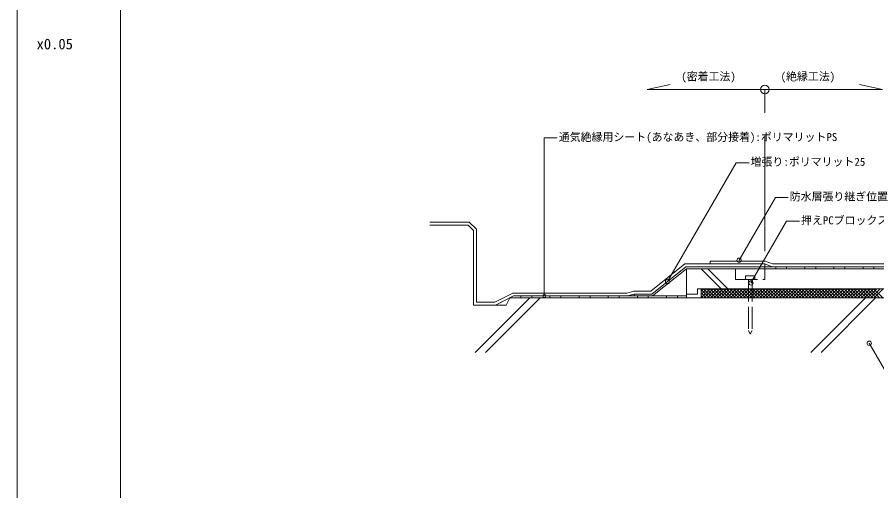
# Model space of a CAD drawing. Units: millimetres, scale not verified. Extents: x -105 to 105, y -149 to 148.
# Drawn here: x -105 to 13.1, y -51.6 to 13.5 of the extents above; entities that cross this region are included whole.
import ezdxf
from ezdxf.enums import TextEntityAlignment as Align

# ---------------------------------------------------------------- set-up
doc = ezdxf.new("R2010")
doc.units = ezdxf.units.MM
doc.header["$LTSCALE"] = 0.25
doc.linetypes.add('USER3', pattern=[101.6, 63.5, -12.7, 12.7, -12.7])
doc.linetypes.add('USER4', pattern=[15, 12, -3])
for name, color, linetype, lineweight in [('0-0_0', 7, 'Continuous', 9), ('0-1_WAKU', 7, 'Continuous', 18), ('0-3_KUTAI', 3, 'Continuous', 18), ('0-4_BOUSUI', 1, 'Continuous', 18), ('0-5_MOJI', 7, 'Continuous', 18), ('0-6_HATCH', 9, 'Continuous', 18), ('0-8_KANAMONO', 4, 'Continuous', 18), ('0-9_kijun', 1, 'USER3', 18), ('0-A_dannnetu', 6, 'Continuous', 18)]:
    doc.layers.add(name, color=color, linetype=linetype, lineweight=lineweight)
doc.styles.add('ＭＳ ゴシック', font='')
doc.styles.get('ＭＳ ゴシック').set_extended_font_data('MS Gothic')

msp = doc.modelspace()

# ---------------------------------------------------------------- linework, layer by layer
at = {"layer": '0-1_WAKU'}
for points in [[(-104.9908, -148.5047), (105.0092, -148.5047), (105.0092, 148.4953), (-104.9908, 148.4953)], [(-90.7908, 121.4953), (93.5092, 121.4953), (93.5092, -127.5047), (-90.7908, -127.5047)]]:
    msp.add_lwpolyline(points, close=True, dxfattribs=at)
at = {"layer": '0-3_KUTAI'}
for p, q in [((-48.3119, -15.1093), (-43.0619, -15.1093)), ((-43.0619, -15.1093), (-42.3119, -15.8593)), ((-42.3119, -15.8593), (-42.3119, -26.1093)), ((-13.0619, -21.1093), (-17.7494, -24.8593)), ((-13.0619, -24.6093), (-13.0619, -25.1093)), ((-37.3119, -25.1093), (-39.3119, -26.1093)), ((-37.3119, -25.1093), (44.0155, -25.1093))]:
    msp.add_line(p, q, dxfattribs=at)
msp.add_lwpolyline([(29.4381, -22.4843), (31.4381, -22.4843), (31.4381, -23.8593), (-11.5619, -23.8593), (-11.5619, -24.6093), (-13.0619, -24.6093), (-13.0619, -21.1093), (29.4381, -21.1093)], close=True, dxfattribs=at)
at = {"layer": '0-3_KUTAI', "linetype": 'USER4'}
msp.add_lwpolyline([(-6.3119, -21.1093), (-6.3119, -22.6093), (-2.3119, -22.6093), (-2.3119, -21.1093)], dxfattribs=at)
at = {"layer": '0-3_KUTAI'}
msp.add_lwpolyline([(-42.3119, -26.1093), (-37.8119, -26.1093), (-37.3119, -25.1093)], dxfattribs=at)
at = {"layer": '0-4_BOUSUI'}
msp.add_line((-37.3119, -25.1093), (-13.0619, -25.1093), dxfattribs=at)
for points in [[(-48.3119, -14.7093), (-42.8962, -14.7093), (-41.9119, -15.6936), (-41.9119, -25.7093), (-39.4063, -25.7093), (-36.9063, -24.4593), (-21.2351, -24.4593), (-20.3021, -24.2093), (-17.9774, -24.2093), (-13.2899, -20.4593), (-2.3119, -20.4593), (-2.3119, -20.8593), (-13.1496, -20.8593), (-17.8371, -24.6093), (-20.2494, -24.6093), (-21.1824, -24.8593), (-36.8119, -24.8593), (-39.3119, -26.1093), (-42.3119, -26.1093), (-42.3119, -15.8593), (-43.0619, -15.1093), (-48.3119, -15.1093)], [(44.0155, -20.8593), (-1.3119, -20.8593), (-2.3119, -20.4593), (-9.8119, -20.4593), (-9.8119, -20.0593), (-2.2349, -20.0593), (-1.2349, -20.4593), (44.0155, -20.4593)], [(37.3532, -20.8593), (-2.3119, -20.8593), (-2.3119, -21.1093), (-2.3119, -20.8593), (-13.1496, -20.8593), (-17.8371, -24.6093), (-20.2494, -24.6093), (-20.2494, -24.8593), (-17.7494, -24.8593), (-13.0619, -21.1093), (-2.3119, -21.1093)], [(-37.3119, -25.1093), (-36.8119, -24.8593), (-13.0619, -24.8593)]]:
    msp.add_lwpolyline(points, dxfattribs=at)
for points in [[(-0.8119, -21.1093), (0.6881, -21.1093), (0.6881, -20.8593), (-0.8119, -20.8593)], [(3.1881, -21.1093), (4.6881, -21.1093), (4.6881, -20.8593), (3.1881, -20.8593)], [(7.1881, -21.1093), (8.6881, -21.1093), (8.6881, -20.8593), (7.1881, -20.8593)], [(11.1881, -21.1093), (12.6881, -21.1093), (12.6881, -20.8593), (11.1881, -20.8593)], [(-35.8119, -25.1093), (-34.3119, -25.1093), (-34.3119, -24.8593), (-35.8119, -24.8593)], [(-31.8119, -25.1093), (-30.3119, -25.1093), (-30.3119, -24.8593), (-31.8119, -24.8593)], [(-27.8119, -25.1093), (-26.3119, -25.1093), (-26.3119, -24.8593), (-27.8119, -24.8593)], [(-23.8119, -25.1093), (-22.3119, -25.1093), (-22.3119, -24.8593), (-23.8119, -24.8593)], [(-19.8119, -25.1093), (-18.3119, -25.1093), (-18.3119, -24.8593), (-19.8119, -24.8593)], [(-15.8119, -25.1093), (-14.3119, -25.1093), (-14.3119, -24.8593), (-15.8119, -24.8593)]]:
    msp.add_lwpolyline(points, close=True, dxfattribs=at)
at = {"layer": '0-5_MOJI'}
for p, q in [((-32.6013, -3.1441), (-30.8156, -3.1441)), ((-32.6013, -24.8593), (-32.6013, -3.1441)), ((-6.2332, -6.5496), (-15.6496, -22.8593)), ((-6.2332, -6.5496), (-4.4745, -6.5496)), ((-0.857, -11.3295), (-5.8297, -19.9425)), ((-0.857, -11.3295), (0.9017, -11.3295)), ((0.6803, -14.5929), (-4.2086, -23.0606)), ((0.6803, -14.5929), (2.439, -14.5929)), ((17.1989, -40.2973), (12.033, -31.3497))]:
    msp.add_line(p, q, dxfattribs=at)
for points in [[(-2.3119, 3.5183), (-18.4721, 3.5183), (-15.3168, 4.2187)], [(-2.3119, 3.5183), (13.8482, 3.5183), (10.6929, 4.2187)]]:
    msp.add_lwpolyline(points, dxfattribs=at)
for centre, radius in [((-2.3119, 3.5183), 0.5833), ((-5.8297, -19.9425), 0.3), ((-15.6496, -22.8593), 0.3), ((-4.2086, -23.0606), 0.3), ((-32.6013, -24.8593), 0.2143), ((12.033, -31.3497), 0.3)]:
    msp.add_circle(centre, radius, dxfattribs=at)
at = {"layer": '0-6_HATCH'}
for p, q in [((-8.2991, -23.8593), (-11.0491, -21.1093)), ((-7.3849, -23.8593), (-10.1349, -21.1093)), ((-11.0619, -24.1957), (-10.7255, -23.8593)), ((-11.0619, -24.6447), (-10.2765, -23.8593)), ((-11.0619, -25.0937), (-9.8275, -23.8593)), ((-9.9125, -25.1093), (-11.0619, -23.9599)), ((-10.3615, -25.1093), (-11.0619, -24.4089)), ((-9.4635, -25.1093), (-10.7135, -23.8593)), ((-10.6285, -25.1093), (-9.3785, -23.8593)), ((-9.0144, -25.1093), (-10.2644, -23.8593)), ((-10.1795, -25.1093), (-8.9295, -23.8593)), ((-8.5654, -25.1093), (-9.8154, -23.8593)), ((-9.7305, -25.1093), (-8.4805, -23.8593)), ((-8.1164, -25.1093), (-9.3664, -23.8593)), ((-9.2815, -25.1093), (-8.0315, -23.8593)), ((-7.6674, -25.1093), (-8.9174, -23.8593)), ((-8.8324, -25.1093), (-7.5824, -23.8593)), ((-7.2184, -25.1093), (-8.4684, -23.8593)), ((-8.3834, -25.1093), (-7.1334, -23.8593)), ((-6.7694, -25.1093), (-8.0194, -23.8593)), ((-7.9344, -25.1093), (-6.6844, -23.8593)), ((-6.3204, -25.1093), (-7.5704, -23.8593)), ((-7.4854, -25.1093), (-6.2354, -23.8593)), ((-5.8714, -25.1093), (-7.1214, -23.8593)), ((-7.0364, -25.1093), (-5.7864, -23.8593)), ((-5.4223, -25.1093), (-6.6723, -23.8593)), ((-6.5874, -25.1093), (-5.3374, -23.8593)), ((-4.9733, -25.1093), (-6.2233, -23.8593)), ((-6.1384, -25.1093), (-4.8884, -23.8593)), ((-4.5243, -25.1093), (-5.7743, -23.8593)), ((-5.6894, -25.1093), (-4.4394, -23.8593)), ((-4.0753, -25.1093), (-5.3253, -23.8593)), ((-5.2403, -25.1093), (-3.9903, -23.8593)), ((-3.6263, -25.1093), (-4.8763, -23.8593)), ((-4.7913, -25.1093), (-3.5413, -23.8593)), ((-3.1773, -25.1093), (-4.4273, -23.8593)), ((-4.3423, -25.1093), (-3.0923, -23.8593)), ((-2.7283, -25.1093), (-3.9783, -23.8593)), ((-3.8933, -25.1093), (-2.6433, -23.8593)), ((-2.2793, -25.1093), (-3.5293, -23.8593)), ((-3.4443, -25.1093), (-2.1943, -23.8593)), ((-1.8302, -25.1093), (-3.0802, -23.8593)), ((-2.9953, -25.1093), (-1.7453, -23.8593)), ((-1.3812, -25.1093), (-2.6312, -23.8593)), ((-2.5463, -25.1093), (-1.2963, -23.8593)), ((-0.9322, -25.1093), (-2.1822, -23.8593)), ((-2.0972, -25.1093), (-0.8472, -23.8593)), ((-0.4832, -25.1093), (-1.7332, -23.8593)), ((-1.6482, -25.1093), (-0.3982, -23.8593)), ((-0.0342, -25.1093), (-1.2842, -23.8593)), ((-1.1992, -25.1093), (0.0508, -23.8593)), ((0.4148, -25.1093), (-0.8352, -23.8593)), ((-0.7502, -25.1093), (0.4998, -23.8593)), ((0.8638, -25.1093), (-0.3862, -23.8593)), ((-0.3012, -25.1093), (0.9488, -23.8593)), ((1.3128, -25.1093), (0.0628, -23.8593)), ((0.1478, -25.1093), (1.3978, -23.8593)), ((1.7619, -25.1093), (0.5119, -23.8593)), ((0.5968, -25.1093), (1.8468, -23.8593)), ((2.2109, -25.1093), (0.9609, -23.8593)), ((1.0458, -25.1093), (2.2958, -23.8593)), ((2.6599, -25.1093), (1.4099, -23.8593)), ((1.4949, -25.1093), (2.7449, -23.8593)), ((3.1089, -25.1093), (1.8589, -23.8593)), ((1.9439, -25.1093), (3.1939, -23.8593)), ((3.5579, -25.1093), (2.3079, -23.8593)), ((2.3929, -25.1093), (3.6429, -23.8593)), ((4.0069, -25.1093), (2.7569, -23.8593)), ((2.8419, -25.1093), (4.0919, -23.8593)), ((4.4559, -25.1093), (3.2059, -23.8593)), ((3.2909, -25.1093), (4.5409, -23.8593)), ((4.905, -25.1093), (3.655, -23.8593)), ((3.7399, -25.1093), (4.9899, -23.8593)), ((5.354, -25.1093), (4.104, -23.8593)), ((4.1889, -25.1093), (5.4389, -23.8593)), ((5.803, -25.1093), (4.553, -23.8593)), ((4.6379, -25.1093), (5.8879, -23.8593)), ((6.252, -25.1093), (5.002, -23.8593)), ((5.087, -25.1093), (6.337, -23.8593)), ((6.701, -25.1093), (5.451, -23.8593)), ((5.536, -25.1093), (6.786, -23.8593)), ((7.15, -25.1093), (5.9, -23.8593)), ((5.985, -25.1093), (7.235, -23.8593)), ((7.599, -25.1093), (6.349, -23.8593)), ((6.434, -25.1093), (7.684, -23.8593)), ((8.048, -25.1093), (6.798, -23.8593)), ((6.883, -25.1093), (8.133, -23.8593)), ((8.4971, -25.1093), (7.2471, -23.8593)), ((7.332, -25.1093), (8.582, -23.8593)), ((8.9461, -25.1093), (7.6961, -23.8593)), ((7.781, -25.1093), (9.031, -23.8593)), ((9.3951, -25.1093), (8.1451, -23.8593)), ((8.23, -25.1093), (9.48, -23.8593)), ((9.8441, -25.1093), (8.5941, -23.8593)), ((8.6791, -25.1093), (9.9291, -23.8593)), ((10.2931, -25.1093), (9.0431, -23.8593)), ((9.1281, -25.1093), (10.3781, -23.8593)), ((10.7421, -25.1093), (9.4921, -23.8593)), ((9.5771, -25.1093), (10.8271, -23.8593)), ((11.1911, -25.1093), (9.9411, -23.8593)), ((10.0261, -25.1093), (11.2761, -23.8593)), ((11.6401, -25.1093), (10.3901, -23.8593)), ((10.4751, -25.1093), (11.7251, -23.8593)), ((12.0892, -25.1093), (10.8392, -23.8593)), ((10.9241, -25.1093), (12.1741, -23.8593)), ((12.5382, -25.1093), (11.2882, -23.8593)), ((11.3731, -25.1093), (12.6231, -23.8593)), ((12.9872, -25.1093), (11.7372, -23.8593)), ((11.8221, -25.1093), (13.0721, -23.8593)), ((13.4362, -25.1093), (12.1862, -23.8593)), ((12.2712, -25.1093), (13.5212, -23.8593)), ((13.8852, -25.1093), (12.6352, -23.8593)), ((12.7202, -25.1093), (13.9702, -23.8593)), ((-42.0834, -32.6093), (-34.5834, -25.1093)), ((-40.6692, -32.6093), (-33.1692, -25.1093)), ((-10.8105, -25.1093), (-11.0619, -24.8579)), ((4.0024, -32.6093), (11.5024, -25.1093)), ((5.4166, -32.6093), (12.9166, -25.1093))]:
    msp.add_line(p, q, dxfattribs=at)
at = {"layer": '0-8_KANAMONO', "linetype": 'USER4'}
for p, q in [((-4.5619, -22.6093), (-4.5619, -29.6093)), ((-4.0619, -22.6093), (-4.0619, -29.6093)), ((-4.3119, -30.1093), (-4.5619, -29.6093)), ((-4.3119, -30.1093), (-4.0619, -29.6093))]:
    msp.add_line(p, q, dxfattribs=at)
msp.add_lwpolyline([(-4.9619, -22.6093), (-3.6619, -22.6093), (-3.6619, -22.1093), (-4.9619, -22.1093)], close=True, dxfattribs=at)
at = {"layer": '0-9_kijun'}
msp.add_line((-2.3119, -18.7193), (-2.3119, 3.5183), dxfattribs=at)
at = {"layer": '0-A_dannnetu'}
msp.add_lwpolyline([(-11.0619, -25.1093), (-11.0619, -23.8593), (44.0155, -23.8593)], dxfattribs=at)

# ---------------------------------------------------------------- texts
at = {"layer": '0-0_0', "style": 'ＭＳ ゴシック'}
msp.add_text('x0.05', height=1.466, dxfattribs=at).set_placement((-102.3239, 8.5955), align=Align.BOTTOM_LEFT)
at = {"layer": '0-5_MOJI', "style": 'ＭＳ ゴシック'}
for s, p in [('(密着工法)', (-13.7838, 4.4296)), ('(絶縁工法)', (-0.1373, 4.4296)), ('通気絶縁用シート(あなあき、部分接着):ポリマリットPS', (-30.6013, -3.8941)), ('増張り:ポリマリット25', (-4.2539, -7.2996)), ('防水層張り継ぎ位置', (1.1222, -12.0795)), ('押えPCブロックストッパーボルト', (2.6596, -15.3429))]:
    msp.add_text(s, height=1.1, dxfattribs=at).set_placement(p, align=Align.BOTTOM_LEFT)

doc.saveas('drawing.dxf')
